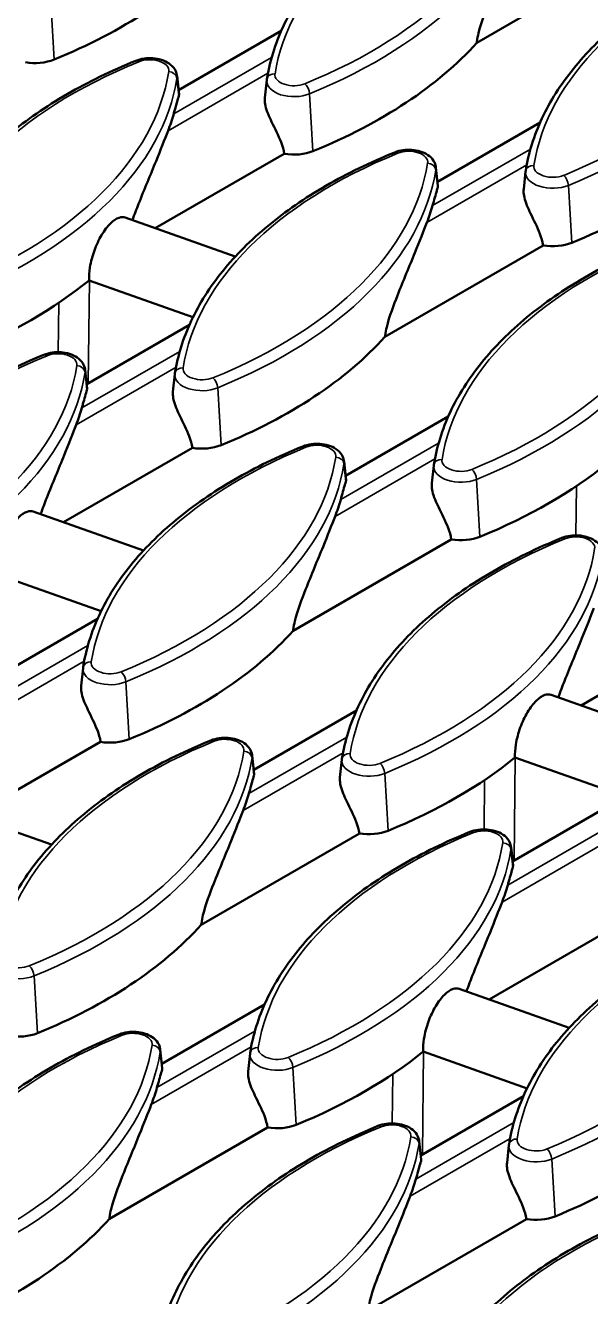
# Model space of a CAD drawing. Header units: millimetres. Extents: x 0 to 4362, y -130 to 2100.
# Drawn here: x 766.9 to 835.3, y 496.2 to 650 of the extents above; entities that cross this region are included whole.
import ezdxf

# ---------------------------------------------------------------- set-up
doc = ezdxf.new("R2010")
doc.units = ezdxf.units.MM
doc.header["$LTSCALE"] = 5
doc.layers.add('Sichtbar (ISO)', color=7, linetype='Continuous', lineweight=50)
doc.layers.add('Sichtbar schmal (ISO)', color=7, linetype='Continuous', lineweight=35)

msp = doc.modelspace()

# ---------------------------------------------------------------- linework, layer by layer
at = {"layer": 'Sichtbar (ISO)'}
for p, q in [((821.497, 647.943), (840.637, 658.993)), ((785.417, 642.194), (797.835, 649.364)), ((785.23, 643.934), (785.472, 641.683)), ((796.084, 643.429), (795.854, 641.283)), ((816.732, 631.113), (829.15, 638.283)), ((782.598, 625.485), (798.21, 634.498)), ((816.545, 632.853), (816.787, 630.602)), ((827.399, 632.348), (827.169, 630.202)), ((792.278, 622.059), (778.952, 626.775)), ((810.386, 612.367), (829.525, 623.417)), ((787.164, 614.734), (774.587, 619.185)), ((774.305, 606.619), (786.723, 613.788)), ((774.118, 608.358), (774.36, 606.107)), ((784.973, 607.853), (784.742, 605.707)), ((805.62, 595.537), (818.038, 602.707)), ((771.487, 589.909), (787.099, 598.922)), ((805.433, 597.277), (805.675, 595.026)), ((816.287, 596.772), (816.057, 594.626)), ((781.166, 586.484), (767.84, 591.199)), ((799.274, 576.791), (818.413, 587.841)), ((776.053, 579.158), (763.475, 583.609)), ((763.194, 571.043), (775.612, 578.212)), ((834.116, 567.747), (849.728, 576.76)), ((773.861, 572.277), (773.631, 570.132)), ((843.795, 564.321), (830.47, 569.037)), ((794.508, 559.962), (806.926, 567.131)), ((760.375, 554.333), (775.987, 563.346)), ((794.322, 561.701), (794.563, 559.45)), ((838.682, 556.996), (826.105, 561.447)), ((805.176, 561.196), (804.945, 559.05)), ((770.054, 550.908), (756.728, 555.623)), ((825.823, 548.881), (838.241, 556.05)), ((788.162, 541.215), (807.302, 552.265)), ((825.636, 550.62), (825.878, 548.369)), ((823.005, 532.171), (838.617, 541.184)), ((832.684, 528.746), (819.358, 533.461)), ((783.397, 524.386), (795.815, 531.555)), ((783.21, 526.125), (783.452, 523.874)), ((794.064, 525.62), (793.834, 523.475)), ((827.57, 521.42), (814.993, 525.871)), ((814.711, 513.305), (827.129, 520.474)), ((777.051, 505.639), (796.19, 516.689)), ((814.525, 515.044), (814.766, 512.793)), ((825.379, 514.539), (825.148, 512.394)), ((808.365, 494.558), (827.505, 505.608))]:
    msp.add_line(p, q, dxfattribs=at)
for centre, major_axis, start_param, end_param in [((733.731, 675.897), (-63.568, 0), 2.1848933, 2.6638716), ((765.046, 664.816), (-63.568, 0), 2.1848933, 2.6638716), ((768.056, 647.789), (-4, 0), 1.2765781, 2.1848933), ((722.62, 645.22), (63.043, 0), 6.0631154, 6.1203042), ((796.361, 653.735), (-63.568, 0), 2.1848933, 2.6638716), ((799.37, 636.708), (-4, 0), 1.2765781, 2.1848933), ((753.934, 634.139), (63.043, 0), 6.0631154, 6.1203042), ((830.685, 625.627), (-4, 0), 1.2765781, 2.1848933), ((722.62, 640.322), (-63.568, 0), 2.1848933, 2.5278613), ((753.934, 629.24), (-63.568, 0), 2.1848933, 2.6638716), ((711.508, 609.645), (63.043, 0), 6.0631154, 6.1203042), ((788.259, 601.132), (-4, 0), 1.2765781, 2.1848933), ((785.249, 618.159), (-63.568, 0), 2.1848933, 2.5278613), ((742.823, 598.564), (63.043, 0), 6.0631154, 6.1203042), ((819.573, 590.051), (-4, 0), 1.2765781, 2.1848933), ((742.823, 593.665), (-63.568, 0), 2.1848933, 2.6638716), ((777.147, 565.556), (-4, 0), 1.2765781, 2.1848933), ((774.137, 582.584), (-63.568, 0), 2.1848933, 2.5278613), ((731.711, 562.988), (63.043, 0), 6.0631154, 6.1203042), ((808.462, 554.475), (-4, 0), 1.2765781, 2.1848933), ((763.026, 551.907), (63.043, 0), 6.0631154, 6.1203042), ((731.711, 558.089), (-63.568, 0), 2.1848933, 2.6638716), ((766.035, 529.981), (-4, 0), 1.2765781, 2.1848933), ((763.026, 547.008), (-63.568, 0), 2.1848933, 2.5278613), ((720.599, 527.412), (63.043, 0), 6.0631154, 6.1203042), ((794.34, 535.927), (-63.568, 0), 2.1848933, 2.6638716), ((797.35, 518.899), (-4, 0), 1.2765781, 2.1848933), ((751.914, 516.331), (63.043, 0), 6.0631154, 6.1203042), ((720.599, 522.513), (-63.568, 0), 2.1848933, 2.6638716), ((828.665, 507.818), (-4, 0), 1.2765781, 2.1848933)]:
    msp.add_ellipse(centre, major_axis=major_axis, ratio=0.5773503, start_param=start_param, end_param=end_param, dxfattribs=at)
for points, knots in [([(796.096, 643.515), (796.434, 645.667), (797.095, 647.796), (799.032, 651.938), (800.308, 653.951), (803.424, 657.803), (805.265, 659.642), (809.453, 663.1), (811.799, 664.718), (816.928, 667.691), (819.711, 669.045), (822.67, 670.25)], [5.58828531, 5.58828531, 5.58828531, 5.58828531, 5.76152555, 5.76152555, 5.9347658, 5.9347658, 6.10800604, 6.10800604, 6.28124629, 6.28124629, 6.45448653, 6.45448653, 6.45448653, 6.45448653]), ([(826.569, 661.77), (826.165, 660.729), (825.672, 659.473), (824.459, 656.482), (823.71, 654.711), (822.566, 651.81), (822.024, 650.411), (821.628, 648.784), (821.555, 648.425), (821.507, 648.033), (821.502, 647.988), (821.497, 647.943)], [5.0571531, 5.0571531, 5.0571531, 5.0571531, 5.5983494, 5.5983494, 6.239433, 6.239433, 6.6427143, 6.6427143, 6.7428645, 6.7428645, 6.7559465, 6.7559465, 6.7559465, 6.7559465]), ([(827.41, 632.434), (827.749, 634.586), (828.41, 636.715), (830.347, 640.857), (831.623, 642.87), (834.739, 646.722), (836.58, 648.561), (840.767, 652.019), (843.114, 653.637), (848.243, 656.61), (851.026, 657.964), (853.985, 659.169)], [5.58828531, 5.58828531, 5.58828531, 5.58828531, 5.76152555, 5.76152555, 5.9347658, 5.9347658, 6.10800604, 6.10800604, 6.28124629, 6.28124629, 6.45448653, 6.45448653, 6.45448653, 6.45448653]), ([(780.244, 645.755), (780.563, 645.885), (780.905, 645.973), (781.604, 646.072), (781.961, 646.084), (782.663, 646.031), (783.009, 645.968), (783.668, 645.762), (783.982, 645.618), (784.53, 645.243), (784.771, 645.015), (785.087, 644.51), (785.186, 644.258), (785.226, 643.971), (785.228, 643.953), (785.23, 643.934)], [0.1713012, 0.1713012, 0.1713012, 0.1713012, 0.5447081, 0.5447081, 0.9139605, 0.9139605, 1.2818418, 1.2818418, 1.6552499, 1.6552499, 2.0093361, 2.0093361, 2.2758247, 2.2758247, 2.2942911, 2.2942911, 2.2942911, 2.2942911]), ([(753.669, 619.02), (754.007, 621.172), (754.669, 623.301), (756.606, 627.443), (757.881, 629.456), (760.998, 633.308), (762.839, 635.147), (767.026, 638.605), (769.373, 640.223), (774.502, 643.196), (777.284, 644.55), (780.244, 645.755)], [5.58828531, 5.58828531, 5.58828531, 5.58828531, 5.76152555, 5.76152555, 5.9347658, 5.9347658, 6.10800604, 6.10800604, 6.28124629, 6.28124629, 6.45448653, 6.45448653, 6.45448653, 6.45448653]), ([(796.084, 643.429), (796.085, 643.435), (796.086, 643.441), (796.087, 643.452), (796.088, 643.458), (796.089, 643.469), (796.09, 643.475), (796.091, 643.487), (796.092, 643.492), (796.094, 643.504), (796.095, 643.51), (796.096, 643.515)], [5.559690499, 5.559690499, 5.559690499, 5.559690499, 5.565409461, 5.565409461, 5.571128423, 5.571128423, 5.576847385, 5.576847385, 5.582566347, 5.582566347, 5.588285309, 5.588285309, 5.588285309, 5.588285309]), ([(785.451, 641.5), (785.313, 641.042), (785.148, 640.447), (784.924, 639.656), (784.877, 639.49), (784.828, 639.318)], [1.09829535, 1.09829535, 1.09829535, 1.09829535, 1.45268918, 1.45268918, 1.54121651, 1.54121651, 1.54121651, 1.54121651]), ([(785.472, 641.683), (785.474, 641.664), (785.474, 641.643), (785.471, 641.584), (785.464, 641.543), (785.451, 641.5)], [3.52470314, 3.52470314, 3.52470314, 3.52470314, 3.543240058, 3.543240058, 3.576592277, 3.576592277, 3.576592277, 3.576592277]), ([(798.21, 634.498), (798.133, 634.957), (797.996, 635.426), (797.505, 636.724), (797.066, 637.557), (796.53, 638.667), (796.373, 639.005), (796.106, 639.672), (795.997, 640.001), (795.871, 640.555), (795.835, 640.828), (795.843, 641.152), (795.847, 641.219), (795.854, 641.283)], [2.82851537, 2.82851537, 2.82851537, 2.82851537, 2.9796104, 2.9796104, 3.24690309, 3.24690309, 3.34987153, 3.34987153, 3.45283997, 3.45283997, 3.54324006, 3.54324006, 3.56691242, 3.56691242, 3.56691242, 3.56691242]), ([(784.142, 637.275), (783.739, 636.234), (783.246, 634.978), (782.033, 631.987), (781.284, 630.217), (780.346, 627.838), (780.084, 627.16), (779.841, 626.46)], [5.0571531, 5.0571531, 5.0571531, 5.0571531, 5.5983494, 5.5983494, 6.239433, 6.239433, 6.4545461, 6.4545461, 6.4545461, 6.4545461]), ([(784.984, 607.939), (785.322, 610.091), (785.983, 612.22), (787.921, 616.362), (789.196, 618.375), (792.313, 622.227), (794.153, 624.066), (798.341, 627.524), (800.688, 629.142), (805.817, 632.115), (808.599, 633.469), (811.559, 634.674)], [5.58828531, 5.58828531, 5.58828531, 5.58828531, 5.76152555, 5.76152555, 5.9347658, 5.9347658, 6.10800604, 6.10800604, 6.28124629, 6.28124629, 6.45448653, 6.45448653, 6.45448653, 6.45448653]), ([(811.559, 634.674), (811.878, 634.804), (812.22, 634.892), (812.919, 634.991), (813.276, 635.003), (813.978, 634.95), (814.324, 634.887), (814.983, 634.681), (815.297, 634.537), (815.845, 634.162), (816.086, 633.934), (816.401, 633.429), (816.501, 633.177), (816.541, 632.89), (816.543, 632.872), (816.545, 632.853)], [0.1713012, 0.1713012, 0.1713012, 0.1713012, 0.5447081, 0.5447081, 0.9139605, 0.9139605, 1.2818418, 1.2818418, 1.6552499, 1.6552499, 2.0093361, 2.0093361, 2.2758247, 2.2758247, 2.2942911, 2.2942911, 2.2942911, 2.2942911]), ([(827.399, 632.348), (827.4, 632.354), (827.4, 632.36), (827.402, 632.371), (827.402, 632.377), (827.404, 632.388), (827.405, 632.394), (827.406, 632.406), (827.407, 632.411), (827.409, 632.423), (827.409, 632.429), (827.41, 632.434)], [5.559690499, 5.559690499, 5.559690499, 5.559690499, 5.565409461, 5.565409461, 5.571128423, 5.571128423, 5.576847385, 5.576847385, 5.582566347, 5.582566347, 5.588285309, 5.588285309, 5.588285309, 5.588285309]), ([(816.765, 630.419), (816.628, 629.961), (816.463, 629.366), (816.239, 628.575), (816.192, 628.409), (816.143, 628.237)], [1.09829535, 1.09829535, 1.09829535, 1.09829535, 1.45268918, 1.45268918, 1.54121651, 1.54121651, 1.54121651, 1.54121651]), ([(816.786, 630.602), (816.789, 630.583), (816.789, 630.562), (816.786, 630.503), (816.778, 630.462), (816.765, 630.419)], [3.52470314, 3.52470314, 3.52470314, 3.52470314, 3.543240058, 3.543240058, 3.576592277, 3.576592277, 3.576592277, 3.576592277]), ([(829.525, 623.417), (829.448, 623.876), (829.311, 624.345), (828.82, 625.643), (828.38, 626.476), (827.845, 627.586), (827.688, 627.924), (827.421, 628.591), (827.312, 628.92), (827.186, 629.474), (827.15, 629.747), (827.157, 630.071), (827.162, 630.138), (827.169, 630.202)], [2.82851537, 2.82851537, 2.82851537, 2.82851537, 2.9796104, 2.9796104, 3.24690309, 3.24690309, 3.34987153, 3.34987153, 3.45283997, 3.45283997, 3.54324006, 3.54324006, 3.56691242, 3.56691242, 3.56691242, 3.56691242]), ([(774.587, 619.185), (774.575, 619.666), (774.611, 620.2), (774.808, 621.445), (775.002, 622.165), (775.471, 623.451), (775.777, 624.103), (776.453, 625.233), (776.822, 625.712), (777.514, 626.4), (777.883, 626.655), (778.487, 626.851), (778.735, 626.85), (778.952, 626.774)], [0.0465019, 0.0465019, 0.0465019, 0.0465019, 0.2065634, 0.2065634, 0.4131269, 0.4131269, 0.619287, 0.619287, 0.825447, 0.825447, 1.0316859, 1.0316859, 1.1904579, 1.1904579, 1.1904579, 1.1904579]), ([(815.457, 626.194), (815.054, 625.153), (814.561, 623.897), (813.347, 620.906), (812.599, 619.136), (811.454, 616.234), (810.912, 614.835), (810.517, 613.208), (810.444, 612.849), (810.395, 612.457), (810.39, 612.412), (810.386, 612.367)], [5.0571531, 5.0571531, 5.0571531, 5.0571531, 5.5983494, 5.5983494, 6.239433, 6.239433, 6.6427143, 6.6427143, 6.7428645, 6.7428645, 6.7559465, 6.7559465, 6.7559465, 6.7559465]), ([(816.299, 596.858), (816.637, 599.01), (817.298, 601.139), (819.235, 605.281), (820.511, 607.294), (823.627, 611.146), (825.468, 612.985), (829.656, 616.443), (832.002, 618.061), (837.131, 621.034), (839.914, 622.388), (842.873, 623.593)], [5.58828531, 5.58828531, 5.58828531, 5.58828531, 5.76152555, 5.76152555, 5.9347658, 5.9347658, 6.10800604, 6.10800604, 6.28124629, 6.28124629, 6.45448653, 6.45448653, 6.45448653, 6.45448653]), ([(742.558, 583.445), (742.896, 585.596), (743.557, 587.725), (745.494, 591.867), (746.77, 593.88), (749.886, 597.732), (751.727, 599.571), (755.914, 603.029), (758.261, 604.647), (763.39, 607.62), (766.173, 608.975), (769.132, 610.179)], [5.58828531, 5.58828531, 5.58828531, 5.58828531, 5.76152555, 5.76152555, 5.9347658, 5.9347658, 6.10800604, 6.10800604, 6.28124629, 6.28124629, 6.45448653, 6.45448653, 6.45448653, 6.45448653]), ([(769.132, 610.179), (769.451, 610.309), (769.793, 610.397), (770.492, 610.496), (770.849, 610.508), (771.552, 610.455), (771.897, 610.392), (772.557, 610.186), (772.87, 610.042), (773.419, 609.667), (773.659, 609.439), (773.975, 608.934), (774.074, 608.682), (774.114, 608.395), (774.116, 608.377), (774.118, 608.358)], [0.1713012, 0.1713012, 0.1713012, 0.1713012, 0.5447081, 0.5447081, 0.9139605, 0.9139605, 1.2818418, 1.2818418, 1.6552499, 1.6552499, 2.0093361, 2.0093361, 2.2758247, 2.2758247, 2.2942911, 2.2942911, 2.2942911, 2.2942911]), ([(784.973, 607.853), (784.973, 607.859), (784.974, 607.865), (784.975, 607.876), (784.976, 607.882), (784.977, 607.893), (784.978, 607.899), (784.98, 607.911), (784.981, 607.916), (784.982, 607.928), (784.983, 607.934), (784.984, 607.939)], [5.559690499, 5.559690499, 5.559690499, 5.559690499, 5.565409461, 5.565409461, 5.571128423, 5.571128423, 5.576847385, 5.576847385, 5.582566347, 5.582566347, 5.588285309, 5.588285309, 5.588285309, 5.588285309]), ([(774.36, 606.107), (774.362, 606.088), (774.363, 606.067), (774.359, 606.008), (774.352, 605.967), (774.339, 605.924)], [3.52470314, 3.52470314, 3.52470314, 3.52470314, 3.543240058, 3.543240058, 3.576592277, 3.576592277, 3.576592277, 3.576592277]), ([(774.339, 605.924), (774.202, 605.466), (774.036, 604.871), (773.813, 604.08), (773.766, 603.914), (773.717, 603.742)], [1.09829535, 1.09829535, 1.09829535, 1.09829535, 1.45268918, 1.45268918, 1.54121651, 1.54121651, 1.54121651, 1.54121651]), ([(787.099, 598.922), (787.021, 599.381), (786.884, 599.85), (786.394, 601.148), (785.954, 601.981), (785.419, 603.091), (785.262, 603.429), (784.994, 604.096), (784.885, 604.425), (784.759, 604.979), (784.724, 605.252), (784.731, 605.576), (784.735, 605.643), (784.742, 605.707)], [2.82851537, 2.82851537, 2.82851537, 2.82851537, 2.9796104, 2.9796104, 3.24690309, 3.24690309, 3.34987153, 3.34987153, 3.45283997, 3.45283997, 3.54324006, 3.54324006, 3.56691242, 3.56691242, 3.56691242, 3.56691242]), ([(773.031, 601.699), (772.627, 600.658), (772.134, 599.402), (770.921, 596.411), (770.172, 594.641), (769.234, 592.262), (768.972, 591.584), (768.729, 590.884)], [5.0571531, 5.0571531, 5.0571531, 5.0571531, 5.5983494, 5.5983494, 6.239433, 6.239433, 6.4545461, 6.4545461, 6.4545461, 6.4545461]), ([(773.872, 572.363), (774.21, 574.515), (774.872, 576.644), (776.809, 580.786), (778.084, 582.799), (781.201, 586.651), (783.042, 588.49), (787.229, 591.948), (789.576, 593.566), (794.705, 596.539), (797.487, 597.894), (800.447, 599.098)], [5.58828531, 5.58828531, 5.58828531, 5.58828531, 5.76152555, 5.76152555, 5.9347658, 5.9347658, 6.10800604, 6.10800604, 6.28124629, 6.28124629, 6.45448653, 6.45448653, 6.45448653, 6.45448653]), ([(800.447, 599.098), (800.766, 599.228), (801.108, 599.316), (801.807, 599.415), (802.164, 599.427), (802.867, 599.374), (803.212, 599.311), (803.871, 599.105), (804.185, 598.961), (804.733, 598.586), (804.974, 598.358), (805.29, 597.853), (805.389, 597.601), (805.429, 597.314), (805.431, 597.296), (805.433, 597.277)], [0.1713012, 0.1713012, 0.1713012, 0.1713012, 0.5447081, 0.5447081, 0.9139605, 0.9139605, 1.2818418, 1.2818418, 1.6552499, 1.6552499, 2.0093361, 2.0093361, 2.2758247, 2.2758247, 2.2942911, 2.2942911, 2.2942911, 2.2942911]), ([(816.287, 596.772), (816.288, 596.778), (816.289, 596.784), (816.29, 596.795), (816.291, 596.801), (816.292, 596.812), (816.293, 596.818), (816.294, 596.83), (816.295, 596.835), (816.297, 596.847), (816.298, 596.853), (816.299, 596.858)], [5.559690499, 5.559690499, 5.559690499, 5.559690499, 5.565409461, 5.565409461, 5.571128423, 5.571128423, 5.576847385, 5.576847385, 5.582566347, 5.582566347, 5.588285309, 5.588285309, 5.588285309, 5.588285309]), ([(805.654, 594.843), (805.516, 594.385), (805.351, 593.79), (805.127, 592.999), (805.08, 592.833), (805.031, 592.661)], [1.09829535, 1.09829535, 1.09829535, 1.09829535, 1.45268918, 1.45268918, 1.54121651, 1.54121651, 1.54121651, 1.54121651]), ([(805.675, 595.026), (805.677, 595.007), (805.677, 594.986), (805.674, 594.927), (805.667, 594.886), (805.654, 594.843)], [3.52470314, 3.52470314, 3.52470314, 3.52470314, 3.543240058, 3.543240058, 3.576592277, 3.576592277, 3.576592277, 3.576592277]), ([(818.413, 587.841), (818.336, 588.3), (818.199, 588.769), (817.708, 590.067), (817.269, 590.9), (816.733, 592.01), (816.576, 592.348), (816.309, 593.015), (816.2, 593.344), (816.074, 593.898), (816.038, 594.171), (816.046, 594.495), (816.05, 594.562), (816.057, 594.626)], [2.82851537, 2.82851537, 2.82851537, 2.82851537, 2.9796104, 2.9796104, 3.24690309, 3.24690309, 3.34987153, 3.34987153, 3.45283997, 3.45283997, 3.54324006, 3.54324006, 3.56691242, 3.56691242, 3.56691242, 3.56691242]), ([(763.475, 583.609), (763.463, 584.09), (763.5, 584.624), (763.696, 585.869), (763.891, 586.589), (764.36, 587.875), (764.665, 588.527), (765.341, 589.657), (765.71, 590.136), (766.402, 590.824), (766.771, 591.079), (767.376, 591.275), (767.623, 591.274), (767.84, 591.198)], [0.0465019, 0.0465019, 0.0465019, 0.0465019, 0.2065634, 0.2065634, 0.4131269, 0.4131269, 0.619287, 0.619287, 0.825447, 0.825447, 1.0316859, 1.0316859, 1.1904579, 1.1904579, 1.1904579, 1.1904579]), ([(804.345, 590.618), (803.942, 589.577), (803.449, 588.321), (802.236, 585.33), (801.487, 583.56), (800.343, 580.658), (799.801, 579.259), (799.405, 577.632), (799.332, 577.273), (799.284, 576.881), (799.279, 576.836), (799.274, 576.791)], [5.0571531, 5.0571531, 5.0571531, 5.0571531, 5.5983494, 5.5983494, 6.239433, 6.239433, 6.6427143, 6.6427143, 6.7428645, 6.7428645, 6.7559465, 6.7559465, 6.7559465, 6.7559465]), ([(805.187, 561.282), (805.525, 563.434), (806.186, 565.563), (808.124, 569.705), (809.399, 571.718), (812.516, 575.57), (814.356, 577.409), (818.544, 580.867), (820.891, 582.485), (826.02, 585.458), (828.802, 586.812), (831.762, 588.017)], [5.58828531, 5.58828531, 5.58828531, 5.58828531, 5.76152555, 5.76152555, 5.9347658, 5.9347658, 6.10800604, 6.10800604, 6.28124629, 6.28124629, 6.45448653, 6.45448653, 6.45448653, 6.45448653]), ([(831.762, 588.017), (832.081, 588.147), (832.423, 588.235), (833.122, 588.334), (833.479, 588.346), (834.181, 588.293), (834.527, 588.23), (835.186, 588.024), (835.5, 587.88), (836.048, 587.505), (836.289, 587.277), (836.605, 586.772), (836.704, 586.52), (836.744, 586.233), (836.746, 586.215), (836.748, 586.196)], [0.1713012, 0.1713012, 0.1713012, 0.1713012, 0.5447081, 0.5447081, 0.9139605, 0.9139605, 1.2818418, 1.2818418, 1.6552499, 1.6552499, 2.0093361, 2.0093361, 2.2758247, 2.2758247, 2.2942911, 2.2942911, 2.2942911, 2.2942911]), ([(835.66, 579.537), (835.257, 578.496), (834.764, 577.24), (833.551, 574.249), (832.802, 572.479), (831.863, 570.1), (831.602, 569.422), (831.359, 568.722)], [5.0571531, 5.0571531, 5.0571531, 5.0571531, 5.5983494, 5.5983494, 6.239433, 6.239433, 6.4545461, 6.4545461, 6.4545461, 6.4545461]), ([(773.861, 572.277), (773.861, 572.283), (773.862, 572.289), (773.864, 572.3), (773.864, 572.306), (773.866, 572.318), (773.866, 572.323), (773.868, 572.335), (773.869, 572.341), (773.871, 572.352), (773.871, 572.358), (773.872, 572.363)], [5.559690499, 5.559690499, 5.559690499, 5.559690499, 5.565409461, 5.565409461, 5.571128423, 5.571128423, 5.576847385, 5.576847385, 5.582566347, 5.582566347, 5.588285309, 5.588285309, 5.588285309, 5.588285309]), ([(775.987, 563.346), (775.909, 563.805), (775.772, 564.274), (775.282, 565.572), (774.842, 566.405), (774.307, 567.515), (774.15, 567.853), (773.883, 568.52), (773.773, 568.85), (773.648, 569.403), (773.612, 569.676), (773.619, 570), (773.624, 570.067), (773.631, 570.132)], [2.82851537, 2.82851537, 2.82851537, 2.82851537, 2.9796104, 2.9796104, 3.24690309, 3.24690309, 3.34987153, 3.34987153, 3.45283997, 3.45283997, 3.54324006, 3.54324006, 3.56691242, 3.56691242, 3.56691242, 3.56691242]), ([(826.105, 561.447), (826.093, 561.928), (826.129, 562.462), (826.326, 563.707), (826.52, 564.427), (826.989, 565.713), (827.295, 566.365), (827.97, 567.495), (828.34, 567.974), (829.031, 568.662), (829.4, 568.917), (830.005, 569.113), (830.252, 569.112), (830.469, 569.036)], [0.0465019, 0.0465019, 0.0465019, 0.0465019, 0.2065634, 0.2065634, 0.4131269, 0.4131269, 0.619287, 0.619287, 0.825447, 0.825447, 1.0316859, 1.0316859, 1.1904579, 1.1904579, 1.1904579, 1.1904579]), ([(762.761, 536.788), (763.099, 538.939), (763.76, 541.068), (765.697, 545.21), (766.973, 547.223), (770.089, 551.075), (771.93, 552.914), (776.118, 556.372), (778.464, 557.99), (783.593, 560.963), (786.376, 562.318), (789.335, 563.522)], [5.58828531, 5.58828531, 5.58828531, 5.58828531, 5.76152555, 5.76152555, 5.9347658, 5.9347658, 6.10800604, 6.10800604, 6.28124629, 6.28124629, 6.45448653, 6.45448653, 6.45448653, 6.45448653]), ([(789.335, 563.522), (789.654, 563.652), (789.996, 563.74), (790.695, 563.839), (791.052, 563.851), (791.755, 563.798), (792.1, 563.735), (792.76, 563.529), (793.073, 563.385), (793.622, 563.01), (793.862, 562.782), (794.178, 562.277), (794.277, 562.025), (794.317, 561.739), (794.32, 561.72), (794.322, 561.701)], [0.1713012, 0.1713012, 0.1713012, 0.1713012, 0.5447081, 0.5447081, 0.9139605, 0.9139605, 1.2818418, 1.2818418, 1.6552499, 1.6552499, 2.0093361, 2.0093361, 2.2758247, 2.2758247, 2.2942911, 2.2942911, 2.2942911, 2.2942911]), ([(805.176, 561.196), (805.176, 561.202), (805.177, 561.208), (805.178, 561.219), (805.179, 561.225), (805.18, 561.237), (805.181, 561.242), (805.183, 561.254), (805.184, 561.26), (805.185, 561.271), (805.186, 561.277), (805.187, 561.282)], [5.559690499, 5.559690499, 5.559690499, 5.559690499, 5.565409461, 5.565409461, 5.571128423, 5.571128423, 5.576847385, 5.576847385, 5.582566347, 5.582566347, 5.588285309, 5.588285309, 5.588285309, 5.588285309]), ([(794.542, 559.267), (794.405, 558.809), (794.239, 558.214), (794.016, 557.423), (793.969, 557.257), (793.92, 557.085)], [1.09829535, 1.09829535, 1.09829535, 1.09829535, 1.45268918, 1.45268918, 1.54121651, 1.54121651, 1.54121651, 1.54121651]), ([(794.563, 559.45), (794.565, 559.431), (794.566, 559.41), (794.562, 559.351), (794.555, 559.31), (794.542, 559.267)], [3.52470314, 3.52470314, 3.52470314, 3.52470314, 3.543240058, 3.543240058, 3.576592277, 3.576592277, 3.576592277, 3.576592277]), ([(807.302, 552.265), (807.224, 552.724), (807.087, 553.193), (806.597, 554.491), (806.157, 555.324), (805.622, 556.434), (805.465, 556.772), (805.197, 557.439), (805.088, 557.769), (804.963, 558.322), (804.927, 558.595), (804.934, 558.919), (804.938, 558.986), (804.945, 559.05)], [2.82851537, 2.82851537, 2.82851537, 2.82851537, 2.9796104, 2.9796104, 3.24690309, 3.24690309, 3.34987153, 3.34987153, 3.45283997, 3.45283997, 3.54324006, 3.54324006, 3.56691242, 3.56691242, 3.56691242, 3.56691242]), ([(793.234, 555.042), (792.83, 554.001), (792.337, 552.745), (791.124, 549.754), (790.375, 547.984), (789.231, 545.082), (788.689, 543.683), (788.293, 542.056), (788.22, 541.697), (788.172, 541.305), (788.167, 541.26), (788.162, 541.215)], [5.0571531, 5.0571531, 5.0571531, 5.0571531, 5.5983494, 5.5983494, 6.239433, 6.239433, 6.6427143, 6.6427143, 6.7428645, 6.7428645, 6.7559465, 6.7559465, 6.7559465, 6.7559465]), ([(794.075, 525.707), (794.413, 527.858), (795.075, 529.987), (797.012, 534.129), (798.288, 536.142), (801.404, 539.994), (803.245, 541.833), (807.432, 545.291), (809.779, 546.909), (814.908, 549.882), (817.69, 551.237), (820.65, 552.441)], [5.58828531, 5.58828531, 5.58828531, 5.58828531, 5.76152555, 5.76152555, 5.9347658, 5.9347658, 6.10800604, 6.10800604, 6.28124629, 6.28124629, 6.45448653, 6.45448653, 6.45448653, 6.45448653]), ([(820.65, 552.441), (820.969, 552.571), (821.311, 552.659), (822.01, 552.758), (822.367, 552.77), (823.07, 552.717), (823.415, 552.654), (824.074, 552.448), (824.388, 552.304), (824.937, 551.929), (825.177, 551.701), (825.493, 551.196), (825.592, 550.944), (825.632, 550.657), (825.634, 550.639), (825.636, 550.62)], [0.1713012, 0.1713012, 0.1713012, 0.1713012, 0.5447081, 0.5447081, 0.9139605, 0.9139605, 1.2818418, 1.2818418, 1.6552499, 1.6552499, 2.0093361, 2.0093361, 2.2758247, 2.2758247, 2.2942911, 2.2942911, 2.2942911, 2.2942911]), ([(825.857, 548.186), (825.719, 547.728), (825.554, 547.133), (825.33, 546.342), (825.283, 546.176), (825.234, 546.004)], [1.09829535, 1.09829535, 1.09829535, 1.09829535, 1.45268918, 1.45268918, 1.54121651, 1.54121651, 1.54121651, 1.54121651]), ([(825.878, 548.369), (825.88, 548.35), (825.88, 548.329), (825.877, 548.27), (825.87, 548.229), (825.857, 548.186)], [3.52470314, 3.52470314, 3.52470314, 3.52470314, 3.543240058, 3.543240058, 3.576592277, 3.576592277, 3.576592277, 3.576592277]), ([(824.548, 543.961), (824.145, 542.92), (823.652, 541.664), (822.439, 538.673), (821.69, 536.903), (820.752, 534.524), (820.49, 533.846), (820.247, 533.146)], [5.0571531, 5.0571531, 5.0571531, 5.0571531, 5.5983494, 5.5983494, 6.239433, 6.239433, 6.4545461, 6.4545461, 6.4545461, 6.4545461]), ([(825.39, 514.626), (825.728, 516.777), (826.389, 518.906), (828.327, 523.048), (829.602, 525.061), (832.719, 528.913), (834.559, 530.752), (838.747, 534.21), (841.094, 535.828), (846.223, 538.801), (849.005, 540.156), (851.965, 541.36)], [5.58828531, 5.58828531, 5.58828531, 5.58828531, 5.76152555, 5.76152555, 5.9347658, 5.9347658, 6.10800604, 6.10800604, 6.28124629, 6.28124629, 6.45448653, 6.45448653, 6.45448653, 6.45448653]), ([(814.993, 525.871), (814.981, 526.352), (815.018, 526.886), (815.214, 528.131), (815.408, 528.851), (815.877, 530.137), (816.183, 530.789), (816.859, 531.919), (817.228, 532.398), (817.92, 533.086), (818.289, 533.341), (818.893, 533.537), (819.141, 533.536), (819.358, 533.46)], [0.0465019, 0.0465019, 0.0465019, 0.0465019, 0.2065634, 0.2065634, 0.4131269, 0.4131269, 0.619287, 0.619287, 0.825447, 0.825447, 1.0316859, 1.0316859, 1.1904579, 1.1904579, 1.1904579, 1.1904579]), ([(751.649, 501.212), (751.987, 503.363), (752.648, 505.492), (754.586, 509.634), (755.861, 511.647), (758.978, 515.499), (760.818, 517.339), (765.006, 520.796), (767.353, 522.414), (772.482, 525.387), (775.264, 526.742), (778.224, 527.946)], [5.58828531, 5.58828531, 5.58828531, 5.58828531, 5.76152555, 5.76152555, 5.9347658, 5.9347658, 6.10800604, 6.10800604, 6.28124629, 6.28124629, 6.45448653, 6.45448653, 6.45448653, 6.45448653]), ([(778.224, 527.946), (778.543, 528.076), (778.884, 528.164), (779.584, 528.263), (779.941, 528.275), (780.643, 528.222), (780.989, 528.159), (781.648, 527.953), (781.962, 527.809), (782.51, 527.434), (782.751, 527.206), (783.066, 526.701), (783.166, 526.449), (783.206, 526.163), (783.208, 526.144), (783.21, 526.125)], [0.1713012, 0.1713012, 0.1713012, 0.1713012, 0.5447081, 0.5447081, 0.9139605, 0.9139605, 1.2818418, 1.2818418, 1.6552499, 1.6552499, 2.0093361, 2.0093361, 2.2758247, 2.2758247, 2.2942911, 2.2942911, 2.2942911, 2.2942911]), ([(794.064, 525.62), (794.065, 525.626), (794.065, 525.632), (794.067, 525.643), (794.067, 525.649), (794.069, 525.661), (794.069, 525.666), (794.071, 525.678), (794.072, 525.684), (794.074, 525.695), (794.074, 525.701), (794.075, 525.707)], [5.559690499, 5.559690499, 5.559690499, 5.559690499, 5.565409461, 5.565409461, 5.571128423, 5.571128423, 5.576847385, 5.576847385, 5.582566347, 5.582566347, 5.588285309, 5.588285309, 5.588285309, 5.588285309]), ([(783.43, 523.691), (783.293, 523.233), (783.128, 522.639), (782.904, 521.847), (782.857, 521.681), (782.808, 521.509)], [1.09829535, 1.09829535, 1.09829535, 1.09829535, 1.45268918, 1.45268918, 1.54121651, 1.54121651, 1.54121651, 1.54121651]), ([(783.451, 523.874), (783.454, 523.855), (783.454, 523.835), (783.451, 523.775), (783.443, 523.734), (783.43, 523.691)], [3.52470314, 3.52470314, 3.52470314, 3.52470314, 3.543240058, 3.543240058, 3.576592277, 3.576592277, 3.576592277, 3.576592277]), ([(796.19, 516.689), (796.113, 517.148), (795.976, 517.617), (795.485, 518.915), (795.045, 519.748), (794.51, 520.858), (794.353, 521.197), (794.086, 521.863), (793.977, 522.193), (793.851, 522.746), (793.815, 523.019), (793.822, 523.343), (793.827, 523.41), (793.834, 523.475)], [2.82851537, 2.82851537, 2.82851537, 2.82851537, 2.9796104, 2.9796104, 3.24690309, 3.24690309, 3.34987153, 3.34987153, 3.45283997, 3.45283997, 3.54324006, 3.54324006, 3.56691242, 3.56691242, 3.56691242, 3.56691242]), ([(782.122, 519.466), (781.719, 518.425), (781.226, 517.169), (780.012, 514.179), (779.264, 512.408), (778.119, 509.506), (777.577, 508.107), (777.182, 506.48), (777.109, 506.121), (777.06, 505.729), (777.055, 505.684), (777.051, 505.639)], [5.0571531, 5.0571531, 5.0571531, 5.0571531, 5.5983494, 5.5983494, 6.239433, 6.239433, 6.6427143, 6.6427143, 6.7428645, 6.7428645, 6.7559465, 6.7559465, 6.7559465, 6.7559465]), ([(782.964, 490.131), (783.302, 492.282), (783.963, 494.411), (785.9, 498.553), (787.176, 500.566), (790.292, 504.418), (792.133, 506.258), (796.321, 509.715), (798.667, 511.333), (803.796, 514.306), (806.579, 515.661), (809.538, 516.865)], [5.58828531, 5.58828531, 5.58828531, 5.58828531, 5.76152555, 5.76152555, 5.9347658, 5.9347658, 6.10800604, 6.10800604, 6.28124629, 6.28124629, 6.45448653, 6.45448653, 6.45448653, 6.45448653]), ([(809.538, 516.865), (809.857, 516.995), (810.199, 517.083), (810.898, 517.182), (811.255, 517.194), (811.958, 517.141), (812.303, 517.078), (812.963, 516.872), (813.276, 516.728), (813.825, 516.353), (814.065, 516.125), (814.381, 515.62), (814.48, 515.368), (814.52, 515.082), (814.523, 515.063), (814.525, 515.044)], [0.1713012, 0.1713012, 0.1713012, 0.1713012, 0.5447081, 0.5447081, 0.9139605, 0.9139605, 1.2818418, 1.2818418, 1.6552499, 1.6552499, 2.0093361, 2.0093361, 2.2758247, 2.2758247, 2.2942911, 2.2942911, 2.2942911, 2.2942911]), ([(825.379, 514.539), (825.379, 514.545), (825.38, 514.551), (825.381, 514.562), (825.382, 514.568), (825.383, 514.58), (825.384, 514.585), (825.386, 514.597), (825.387, 514.603), (825.388, 514.614), (825.389, 514.62), (825.39, 514.626)], [5.559690499, 5.559690499, 5.559690499, 5.559690499, 5.565409461, 5.565409461, 5.571128423, 5.571128423, 5.576847385, 5.576847385, 5.582566347, 5.582566347, 5.588285309, 5.588285309, 5.588285309, 5.588285309]), ([(814.745, 512.61), (814.608, 512.152), (814.442, 511.558), (814.219, 510.766), (814.172, 510.6), (814.123, 510.428)], [1.09829535, 1.09829535, 1.09829535, 1.09829535, 1.45268918, 1.45268918, 1.54121651, 1.54121651, 1.54121651, 1.54121651]), ([(814.766, 512.793), (814.768, 512.774), (814.769, 512.754), (814.765, 512.694), (814.758, 512.653), (814.745, 512.61)], [3.52470314, 3.52470314, 3.52470314, 3.52470314, 3.543240058, 3.543240058, 3.576592277, 3.576592277, 3.576592277, 3.576592277]), ([(827.505, 505.608), (827.427, 506.067), (827.29, 506.536), (826.8, 507.834), (826.36, 508.667), (825.825, 509.777), (825.668, 510.116), (825.4, 510.782), (825.291, 511.112), (825.166, 511.665), (825.13, 511.938), (825.137, 512.262), (825.141, 512.329), (825.148, 512.394)], [2.82851537, 2.82851537, 2.82851537, 2.82851537, 2.9796104, 2.9796104, 3.24690309, 3.24690309, 3.34987153, 3.34987153, 3.45283997, 3.45283997, 3.54324006, 3.54324006, 3.56691242, 3.56691242, 3.56691242, 3.56691242]), ([(813.437, 508.385), (813.034, 507.344), (812.54, 506.088), (811.327, 503.098), (810.579, 501.327), (809.434, 498.425), (808.892, 497.026), (808.496, 495.399), (808.423, 495.04), (808.375, 494.648), (808.37, 494.603), (808.365, 494.558)], [5.0571531, 5.0571531, 5.0571531, 5.0571531, 5.5983494, 5.5983494, 6.239433, 6.239433, 6.6427143, 6.6427143, 6.7428645, 6.7428645, 6.7559465, 6.7559465, 6.7559465, 6.7559465]), ([(814.278, 479.05), (814.617, 481.201), (815.278, 483.33), (817.215, 487.472), (818.491, 489.485), (821.607, 493.337), (823.448, 495.177), (827.635, 498.634), (829.982, 500.252), (835.111, 503.225), (837.894, 504.58), (840.853, 505.784)], [5.58828531, 5.58828531, 5.58828531, 5.58828531, 5.76152555, 5.76152555, 5.9347658, 5.9347658, 6.10800604, 6.10800604, 6.28124629, 6.28124629, 6.45448653, 6.45448653, 6.45448653, 6.45448653])]:
    msp.add_open_spline(points, degree=3, knots=knots, dxfattribs=at)
at = {"layer": 'Sichtbar schmal (ISO)'}
for p, q in [((770.361, 645.902), (769.953, 652.839)), ((784.828, 639.318), (796.676, 646.158)), ((796.224, 644.25), (784.142, 637.275)), ((785.451, 641.5), (785.223, 643.645)), ((801.675, 634.821), (801.268, 641.758)), ((816.143, 628.237), (827.991, 635.077)), ((827.539, 633.169), (815.457, 626.194)), ((816.765, 630.419), (816.538, 632.564)), ((832.99, 623.74), (832.582, 630.677)), ((774.502, 606.732), (774.627, 619.17)), ((770.918, 616.46), (770.858, 610.495)), ((787.036, 614.779), (787.062, 614.524)), ((773.717, 603.742), (785.565, 610.583)), ((785.112, 608.674), (773.031, 601.699)), ((774.339, 605.924), (774.111, 608.069)), ((790.564, 599.245), (790.156, 606.182)), ((805.031, 592.661), (816.879, 599.502)), ((816.427, 597.593), (804.345, 590.618)), ((805.654, 594.843), (805.426, 596.988)), ((821.878, 588.164), (821.471, 595.101)), ((833.548, 594.298), (833.488, 588.333)), ((775.924, 579.203), (775.951, 578.948)), ((762.605, 568.166), (774.453, 575.007)), ((774, 573.098), (761.919, 566.123)), ((779.452, 563.669), (779.044, 570.606)), ((793.92, 557.085), (805.768, 563.926)), ((805.315, 562.017), (793.234, 555.042)), ((794.542, 559.267), (794.314, 561.412)), ((826.02, 548.994), (826.145, 561.432)), ((810.767, 552.588), (810.359, 559.525)), ((822.436, 558.722), (822.376, 552.757)), ((825.234, 546.004), (837.082, 552.845)), ((836.63, 550.936), (824.548, 543.961)), ((825.857, 548.186), (825.629, 550.331)), ((768.34, 528.093), (767.933, 535.03)), ((782.808, 521.509), (794.656, 528.35)), ((794.204, 526.441), (782.122, 519.466)), ((783.43, 523.691), (783.203, 525.836)), ((814.908, 513.418), (815.033, 525.856)), ((799.655, 517.012), (799.247, 523.949)), ((811.325, 523.146), (811.264, 517.181)), ((827.442, 521.465), (827.468, 521.21)), ((814.123, 510.428), (825.971, 517.269)), ((825.518, 515.36), (813.437, 508.385)), ((814.745, 512.61), (814.517, 514.755)), ((830.97, 505.931), (830.562, 512.868))]:
    msp.add_line(p, q, dxfattribs=at)
for centre, major_axis, ratio, start_param, end_param in [((858.695, 640.949), (-61.864, 0), 0.5773503, 5.3264859, 6.1926871), ((765.046, 672.165), (61.864, 0), 0.5773503, 5.3264859, 6.1926871), ((765.046, 671.42), (62.861, 0), 0.5773503, 5.3264859, 6.1926871), ((890.01, 629.868), (-61.864, 0), 0.5773503, 5.3264859, 6.1926871), ((796.361, 661.084), (61.864, 0), 0.5773503, 5.3264859, 6.1926871), ((796.361, 660.339), (62.861, 0), 0.5773503, 5.3264859, 6.1926871), ((816.268, 616.454), (-61.864, 0), 0.5773503, 5.3264859, 6.1926871), ((780.621, 644.829), (-0.377, 0.926), 0.4704822, 5.5699441, 6.2831853), ((781.944, 644.562), (2.296, 0), 0.5773503, 6.1926871, 8.4680786), ((722.62, 647.67), (61.864, 0), 0.5773503, 5.3264859, 6.1926871), ((722.62, 646.925), (62.861, 0), 0.5773503, 5.3264859, 6.1926871), ((784.231, 643.626), (0.988, -0.155), 0.8131553, 0.2143864, 1.6979163), ((781.944, 643.817), (3.292, 0), 0.5773503, 6.1926871, 6.3450887), ((799.37, 643.311), (-3.292, 0), 0.5773503, 6.221282, 8.4680786), ((797.084, 643.36), (-0.988, 0.155), 0.8131553, 4.8395089, 6.2831853), ((799.37, 644.057), (-2.296, 0), 0.5773503, 6.1926871, 8.4680786), ((800.694, 642.157), (-0.377, 0.926), 0.4704822, 4.0864142, 5.5699441), ((847.583, 605.373), (-61.864, 0), 0.5773503, 5.3264859, 6.1926871), ((811.936, 633.748), (-0.377, 0.926), 0.4704822, 5.5699441, 6.2831853), ((813.259, 633.481), (2.296, 0), 0.5773503, 6.1926871, 8.4680786), ((753.934, 636.589), (61.864, 0), 0.5773503, 5.3264859, 6.1926871), ((753.934, 635.844), (62.861, 0), 0.5773503, 5.3264859, 6.1926871), ((815.546, 632.545), (0.988, -0.155), 0.8131553, 0.2143864, 1.6979163), ((813.259, 632.735), (3.292, 0), 0.5773503, 6.1926871, 6.3450887), ((830.685, 632.23), (-3.292, 0), 0.5773503, 6.221282, 8.4680786), ((828.398, 632.279), (-0.988, 0.155), 0.8131553, 4.8395089, 6.2831853), ((830.685, 632.976), (-2.296, 0), 0.5773503, 6.1926871, 8.4680786), ((832.008, 631.076), (-0.377, 0.926), 0.4704822, 4.0864142, 5.5699441), ((878.898, 594.292), (-61.864, 0), 0.5773503, 5.3264859, 6.1926871), ((785.249, 625.508), (61.864, 0), 0.5773503, 5.3264859, 6.1926871), ((785.249, 624.763), (62.861, 0), 0.5773503, 5.3264859, 6.1926871), ((805.157, 580.878), (-61.864, 0), 0.5773503, 5.3264859, 6.1926871), ((769.509, 609.253), (-0.377, 0.926), 0.4704822, 5.5699441, 6.2831853), ((770.832, 608.986), (2.296, 0), 0.5773503, 6.1926871, 8.4680786), ((711.508, 612.094), (61.864, 0), 0.5773503, 5.3264859, 6.1926871), ((711.508, 611.349), (62.861, 0), 0.5773503, 5.3264859, 6.1926871), ((773.119, 608.05), (0.988, -0.155), 0.8131553, 0.2143864, 1.6979163), ((770.832, 608.241), (3.292, 0), 0.5773503, 6.1926871, 6.3450887), ((788.259, 607.735), (-3.292, 0), 0.5773503, 6.221282, 8.4680786), ((785.972, 607.784), (-0.988, 0.155), 0.8131553, 4.8395089, 6.2831853), ((788.259, 608.481), (-2.296, 0), 0.5773503, 6.1926871, 8.4680786), ((789.582, 606.581), (-0.377, 0.926), 0.4704822, 4.0864142, 5.5699441), ((836.471, 569.797), (-61.864, 0), 0.5773503, 5.3264859, 6.1926871), ((800.824, 598.172), (-0.377, 0.926), 0.4704822, 5.5699441, 6.2831853), ((802.147, 597.905), (2.296, 0), 0.5773503, 6.1926871, 8.4680786), ((742.823, 601.013), (61.864, 0), 0.5773503, 5.3264859, 6.1926871), ((742.823, 600.268), (62.861, 0), 0.5773503, 5.3264859, 6.1926871), ((804.434, 596.969), (0.988, -0.155), 0.8131553, 0.2143864, 1.6979163), ((802.147, 597.16), (3.292, 0), 0.5773503, 6.1926871, 6.3450887), ((817.287, 596.703), (-0.988, 0.155), 0.8131553, 4.8395089, 6.2831853), ((819.573, 597.4), (-2.296, 0), 0.5773503, 6.1926871, 8.4680786), ((819.573, 596.654), (-3.292, 0), 0.5773503, 6.221282, 8.4680786), ((820.897, 595.5), (-0.377, 0.926), 0.4704822, 4.0864142, 5.5699441), ((867.786, 558.716), (-61.864, 0), 0.5773503, 5.3264859, 6.1926871), ((832.139, 587.091), (-0.377, 0.926), 0.4704822, 5.5699441, 6.2831853), ((833.462, 586.824), (2.296, 0), 0.5773503, 6.1926871, 8.4680786), ((774.137, 589.932), (61.864, 0), 0.5773503, 5.3264859, 6.1926871), ((774.137, 589.187), (62.861, 0), 0.5773503, 5.3264859, 6.1926871), ((777.147, 572.16), (-3.292, 0), 0.5773503, 6.221282, 8.4680786), ((774.86, 572.208), (-0.988, 0.155), 0.8131553, 4.8395089, 6.2831853), ((777.147, 572.905), (-2.296, 0), 0.5773503, 6.1926871, 8.4680786), ((778.47, 571.005), (-0.377, 0.926), 0.4704822, 4.0864142, 5.5699441), ((825.36, 534.221), (-61.864, 0), 0.5773503, 5.3264859, 6.1926871), ((789.712, 562.596), (-0.377, 0.926), 0.4704822, 5.5699441, 6.2831853), ((791.035, 562.329), (2.296, 0), 0.5773503, 6.1926871, 8.4680786), ((731.711, 565.437), (61.864, 0), 0.5773503, 5.3264859, 6.1926871), ((731.711, 564.692), (62.861, 0), 0.5773503, 5.3264859, 6.1926871), ((793.322, 561.393), (0.988, -0.155), 0.8131553, 0.2143864, 1.6979163), ((791.035, 561.584), (3.292, 0), 0.5773503, 6.1926871, 6.3450887), ((806.175, 561.127), (-0.988, 0.155), 0.8131553, 4.8395089, 6.2831853), ((808.462, 561.824), (-2.296, 0), 0.5773503, 6.1926871, 8.4680786), ((808.462, 561.079), (-3.292, 0), 0.5773503, 6.221282, 8.4680786), ((809.785, 559.924), (-0.377, 0.926), 0.4704822, 4.0864142, 5.5699441), ((856.675, 523.14), (-61.864, 0), 0.5773503, 5.3264859, 6.1926871), ((821.027, 551.515), (-0.377, 0.926), 0.4704822, 5.5699441, 6.2831853), ((822.35, 551.248), (2.296, 0), 0.5773503, 6.1926871, 8.4680786), ((763.026, 554.356), (61.864, 0), 0.5773503, 5.3264859, 6.1926871), ((824.637, 550.312), (0.988, -0.155), 0.8131553, 0.2143864, 1.6979163), ((763.026, 553.611), (62.861, 0), 0.5773503, 5.3264859, 6.1926871), ((822.35, 550.503), (3.292, 0), 0.5773503, 6.1926871, 6.3450887), ((887.989, 512.059), (-61.864, 0), 0.5773503, 5.3264859, 6.1926871), ((794.34, 543.275), (61.864, 0), 0.5773503, 5.3264859, 6.1926871), ((794.34, 542.53), (62.861, 0), 0.5773503, 5.3264859, 6.1926871), ((766.035, 537.329), (-2.296, 0), 0.5773503, 6.1926871, 8.4680786), ((766.035, 536.584), (-3.292, 0), 0.5773503, 6.221282, 8.4680786), ((767.359, 535.429), (-0.377, 0.926), 0.4704822, 4.0864142, 5.5699441), ((814.248, 498.645), (-61.864, 0), 0.5773503, 5.3264859, 6.1926871), ((778.601, 527.02), (-0.377, 0.926), 0.4704822, 5.5699441, 6.2831853), ((779.924, 526.753), (2.296, 0), 0.5773503, 6.1926871, 8.4680786), ((720.599, 529.861), (61.864, 0), 0.5773503, 5.3264859, 6.1926871), ((782.211, 525.817), (0.988, -0.155), 0.8131553, 0.2143864, 1.6979163), ((779.924, 526.008), (3.292, 0), 0.5773503, 6.1926871, 6.3450887), ((795.063, 525.551), (-0.988, 0.155), 0.8131553, 4.8395089, 6.2831853), ((797.35, 526.248), (-2.296, 0), 0.5773503, 6.1926871, 8.4680786), ((720.599, 529.116), (62.861, 0), 0.5773503, 5.3264859, 6.1926871), ((797.35, 525.503), (-3.292, 0), 0.5773503, 6.221282, 8.4680786), ((798.673, 524.348), (-0.377, 0.926), 0.4704822, 4.0864142, 5.5699441), ((809.915, 515.939), (-0.377, 0.926), 0.4704822, 5.5699441, 6.2831853), ((811.238, 515.672), (2.296, 0), 0.5773503, 6.1926871, 8.4680786), ((845.563, 487.564), (-61.864, 0), 0.5773503, 5.3264859, 6.1926871), ((751.914, 518.78), (61.864, 0), 0.5773503, 5.3264859, 6.1926871), ((813.525, 514.736), (0.988, -0.155), 0.8131553, 0.2143864, 1.6979163), ((826.378, 514.47), (-0.988, 0.155), 0.8131553, 4.8395089, 6.2831853), ((828.665, 515.167), (-2.296, 0), 0.5773503, 6.1926871, 8.4680786), ((751.914, 518.035), (62.861, 0), 0.5773503, 5.3264859, 6.1926871), ((811.238, 514.927), (3.292, 0), 0.5773503, 6.1926871, 6.3450887), ((828.665, 514.422), (-3.292, 0), 0.5773503, 6.221282, 8.4680786), ((829.988, 513.267), (-0.377, 0.926), 0.4704822, 4.0864142, 5.5699441), ((876.878, 476.483), (-61.864, 0), 0.5773503, 5.3264859, 6.1926871), ((783.229, 507.699), (61.864, 0), 0.5773503, 5.3264859, 6.1926871), ((783.229, 506.954), (62.861, 0), 0.5773503, 5.3264859, 6.1926871)]:
    msp.add_ellipse(centre, major_axis=major_axis, ratio=ratio, start_param=start_param, end_param=end_param, dxfattribs=at)

doc.saveas('drawing.dxf')
